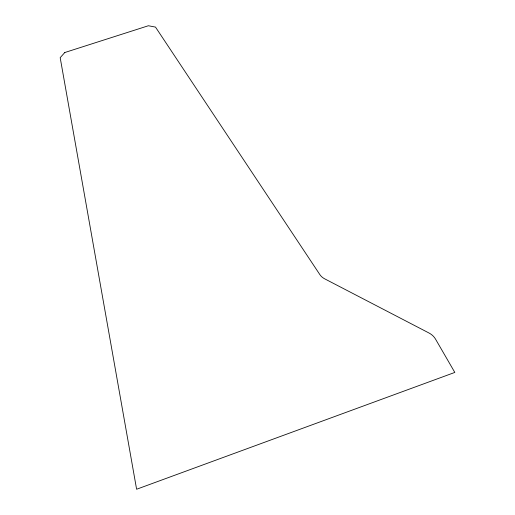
<?xml version="1.0" encoding="UTF-8"?>
<svg xmlns="http://www.w3.org/2000/svg" width="515" height="515" viewBox="0 0 515 515"><rect width="100%" height="100%" fill="white"/><g stroke="black" fill="none" stroke-linecap="round" stroke-linejoin="round"><path stroke-width="0.77" d="M64.8 52.524L60.184 57.667L136.61 489.25L454.816 372.429L435.497 339.063A15.881 13.332 11.4 0 0 428.963 332.986L324.707 278.84A14.369 11.716 -1.1 0 1 319.847 274.585L155.498 27.089L148.378 25.75L64.8 52.524"/></g></svg>
